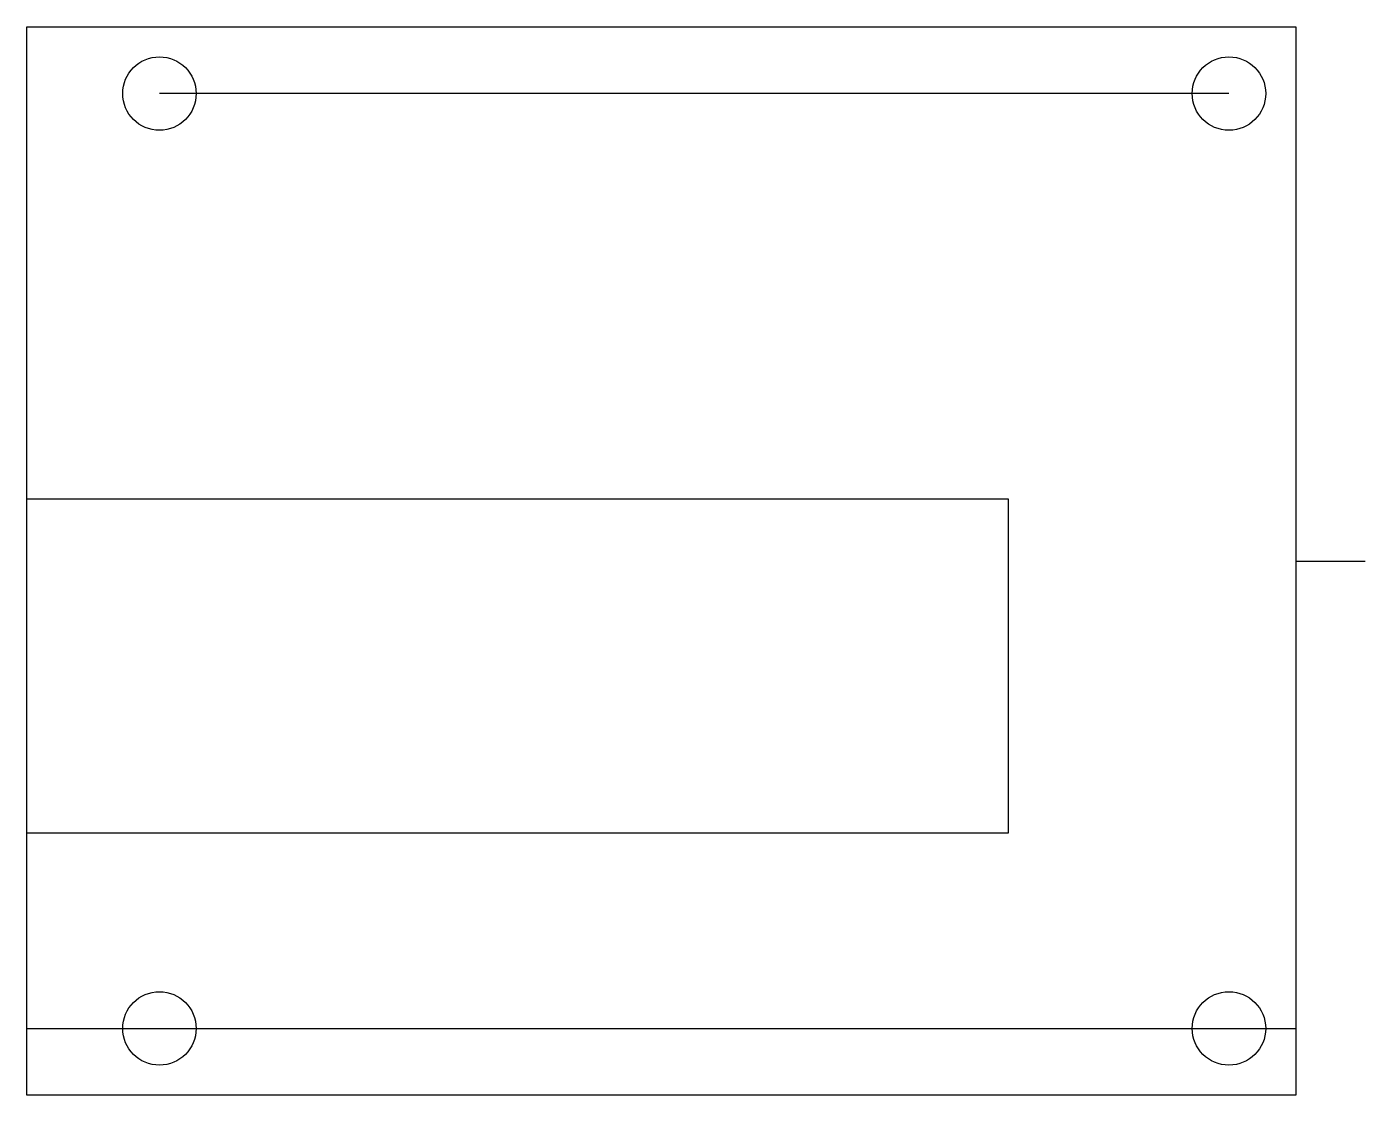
# Model space of a CAD drawing. Header units: millimetres. Extents: x -54 to 6.1, y -3 to 45.
import ezdxf

# ---------------------------------------------------------------- set-up
doc = ezdxf.new("R2010")
doc.units = ezdxf.units.MM

msp = doc.modelspace()

# ---------------------------------------------------------------- linework, layer by layer
for p, q in [((0, 42), (-48.04, 42)), ((3, 21), (6.122, 21)), ((3, -3), (-54, -3))]:
    msp.add_line(p, q)
for points in [[(-54, -3), (-54, 45), (3, 45), (3, -3)], [(-54, -3), (-54, 8.785), (-9.9, 8.785), (-9.9, 23.785), (-54, 23.785)], [(-54, 0), (-48.04, 0), (0, 0), (3, 0), (3, -3)]]:
    msp.add_lwpolyline(points)
for centre in [(-48.04, 42), (0, 42), (-48.04, 0), (0, 0)]:
    msp.add_circle(centre, 1.65)

doc.saveas('drawing.dxf')
